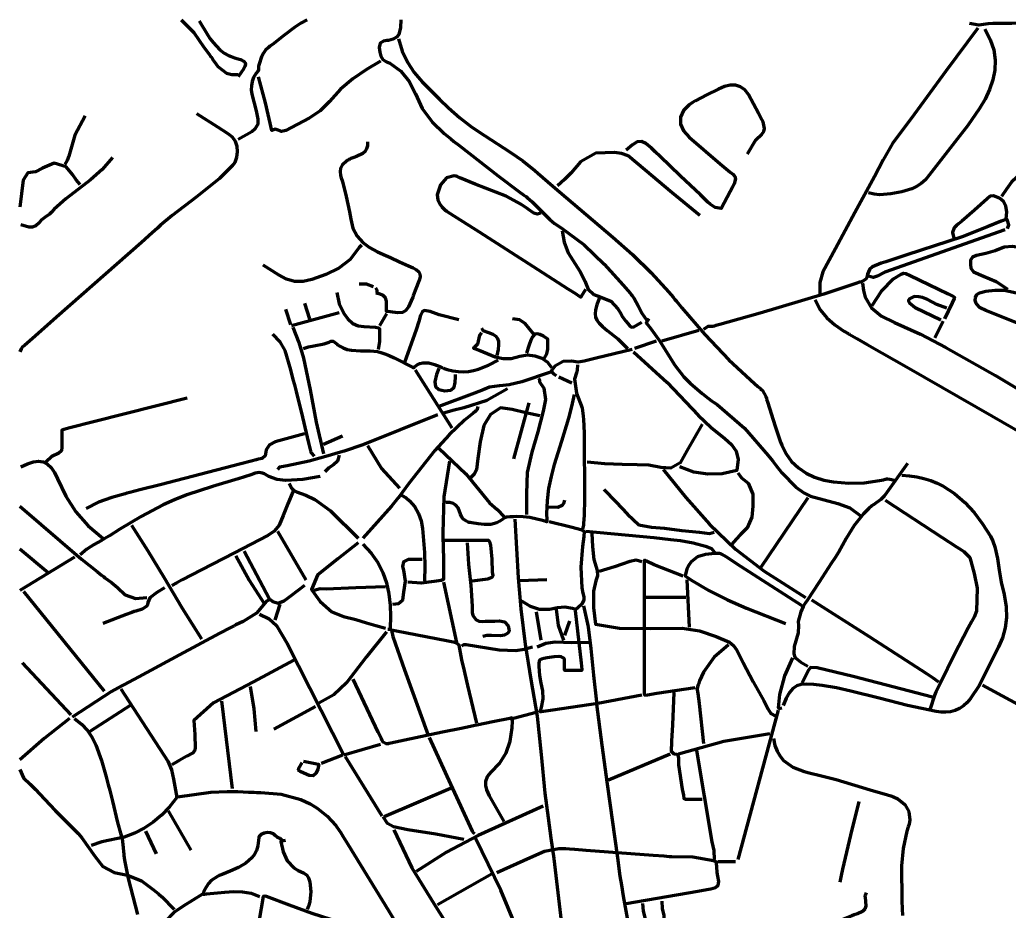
# Model space of a CAD drawing. Header units: inches. Extents: x 15 to 169, y 16 to 153.
# Drawn here: x 14.5 to 85.7, y 89 to 153.1 of the extents above; entities that cross this region are included whole.
import ezdxf

# ---------------------------------------------------------------- set-up
doc = ezdxf.new("R2010")
doc.units = ezdxf.units.IN
doc.header["$MEASUREMENT"] = 0
doc.layers.add('Calque 1', color=7, linetype='Continuous')

msp = doc.modelspace()

# ---------------------------------------------------------------- linework, layer by layer
at = {"layer": 'Calque 1', "color": 7, "lineweight": 70, "true_color": 0xffffff}
for points in [[(26.124, 153.143), (27.025, 152.232), (27.747, 151.177), (28.122, 150.66), (28.263, 150.488), (28.281, 150.466), (28.347, 150.372), (28.408, 150.273), (28.423, 150.248), (28.506, 150.116), (28.759, 149.778), (29.383, 149.309), (29.771, 149.207), (30.221, 149.216)], [(27.404, 153.058), (28.034, 152.026), (28.206, 151.778), (28.417, 151.504), (28.912, 150.973), (29.202, 150.751), (29.535, 150.567), (29.721, 150.492), (29.961, 150.415), (30.391, 150.282), (30.659, 150.143), (30.725, 150.051), (30.739, 149.934), (30.699, 149.783), (30.602, 149.59), (30.444, 149.347), (30.221, 149.045)], [(35.173, 153.143), (34.725, 152.898), (34.301, 152.619), (33.496, 152.001), (32.697, 151.375), (32.508, 151.24), (32.395, 151.151), (32.197, 150.952), (32.034, 150.73), (31.902, 150.487), (31.721, 149.954), (31.691, 149.813), (31.677, 149.742), (31.674, 149.72), (31.672, 149.678), (31.682, 149.589), (31.683, 149.51), (31.671, 149.482), (31.669, 149.479), (31.668, 149.477), (31.64, 149.447), (31.517, 149.296), (31.332, 148.995), (31.219, 148.694), (31.167, 148.393), (31.165, 148.092), (31.202, 147.792), (31.518, 146.591), (31.623, 145.99), (31.624, 145.69), (31.603, 145.585), (31.574, 145.513), (31.417, 145.273), (31.211, 145.089), (30.221, 144.52)], [(41.918, 153.143), (41.902, 152.579), (41.764, 152.092), (41.606, 151.9), (41.366, 151.755), (41.027, 151.663), (40.906, 151.649), (40.667, 151.602), (40.442, 151.456), (40.362, 151.141), (40.404, 150.812), (40.47, 150.517), (40.626, 150.276), (40.757, 150.186), (40.892, 150.127), (41.128, 150.015), (41.923, 149.448), (42.518, 148.708), (42.965, 147.818), (43.462, 146.754), (44.18, 145.799), (45.042, 144.959), (45.505, 144.569), (45.74, 144.379), (46.082, 144.107), (48.948, 141.878), (50.403, 140.793), (50.77, 140.525), (50.923, 140.414), (51.014, 140.345), (51.357, 140.05), (52.626, 138.769), (52.974, 138.481), (53.16, 138.35), (53.258, 138.289), (53.463, 138.161), (55.095, 136.949), (56.556, 135.553), (57.913, 134.044), (58.244, 133.656), (58.409, 133.462), (58.492, 133.365), (58.523, 133.328), (58.7, 133.079), (58.979, 132.551), (59.242, 132.022), (59.59, 131.544)], [(96.983, 152.887), (96.127, 153.103), (95.255, 153.082), (94.822, 153.048), (94.715, 153.041), (94.364, 153.023), (93.42, 152.983), (89.642, 152.9), (85.864, 152.887), (84.919, 152.885), (84.683, 152.884), (84.576, 152.884), (84.492, 152.881), (84.156, 152.845), (83.484, 152.764), (82.811, 152.887)], [(98.861, 153.143), (97.894, 152.719), (97.068, 152.066), (95.607, 150.386), (93.217, 148.1), (90.745, 145.892), (88.878, 144.208), (86.996, 142.538), (85.85, 141.466), (85.476, 140.952), (85.116, 140.422)], [(83.409, 152.545), (81.128, 149.433), (78.836, 146.328), (77.286, 144.228), (76.62, 143.057), (75.991, 141.869), (74.579, 139.28), (73.181, 136.683), (72.283, 135.011), (72.064, 134.236), (72.054, 133.422)], [(83.921, 152.46), (84.319, 151.716), (84.562, 150.978), (84.664, 150.248), (84.64, 149.526), (84.502, 148.815), (84.265, 148.116), (83.943, 147.43), (83.549, 146.76), (82.691, 145.526), (81.771, 144.333), (79.922, 141.95), (79.645, 141.621), (79.343, 141.354), (79.019, 141.141), (78.675, 140.975), (77.943, 140.75), (77.174, 140.614), (76.368, 140.551), (75.959, 140.582), (75.555, 140.679)], [(41.747, 151.777), (42.009, 150.884), (42.396, 150.081), (42.884, 149.351), (43.447, 148.677), (44.704, 147.425), (45.349, 146.811), (46.153, 146.089), (47.028, 145.425), (47.94, 144.81), (49.794, 143.62), (50.698, 142.99), (51.56, 142.303), (51.783, 142.104), (52.134, 141.789), (52.844, 141.167), (54.284, 139.944), (57.174, 137.507), (58.579, 136.248), (59.929, 134.933), (61.202, 133.539), (61.505, 133.176), (61.638, 133.012), (61.738, 132.889), (62.14, 132.4), (63.788, 130.492), (65.521, 128.674), (67.358, 126.956), (67.597, 126.749), (67.716, 126.646), (67.777, 126.595), (67.789, 126.585), (67.835, 126.542), (67.921, 126.453), (68.061, 126.256), (68.167, 126.028), (68.21, 125.903), (68.23, 125.837), (68.287, 125.635), (68.846, 123.901), (69.14, 123.038), (69.213, 122.822), (69.256, 122.693), (69.319, 122.525), (69.629, 121.901), (70.03, 121.357), (70.512, 120.895), (71.066, 120.514), (71.682, 120.218), (72.352, 120.007), (73.03, 119.886), (74.151, 119.793), (75.255, 119.817), (76.351, 119.975), (76.625, 120.038), (76.762, 120.073), (76.83, 120.091), (76.846, 120.095), (76.924, 120.106), (77.09, 120.092), (77.433, 120.018)], [(40.466, 150.155), (39.439, 149.569), (38.477, 148.903), (37.589, 148.138), (36.787, 147.259), (36.109, 146.59), (35.331, 146.063), (33.654, 145.171), (33.336, 145.101), (33.088, 145.187), (32.869, 145.266), (32.638, 145.173), (32.187, 147.163), (31.673, 149.045)], [(66.847, 143.496), (67.46, 144.514), (67.895, 144.909), (68.019, 145.102), (68.069, 145.322), (67.969, 145.809), (67.815, 146.086), (67.633, 146.418), (66.924, 147.76), (66.658, 148.099), (66.347, 148.326), (65.997, 148.442), (65.612, 148.444), (65.199, 148.335), (64.774, 148.141), (63.932, 147.743), (63.108, 147.312), (62.907, 147.196), (62.656, 147.032), (62.243, 146.612), (62.039, 146.139), (62.042, 145.642), (62.25, 145.149), (62.662, 144.689), (64.899, 142.764), (65.471, 142.298), (65.615, 142.184), (65.702, 142.115), (65.802, 142.026), (65.935, 141.856), (65.99, 141.688), (65.903, 141.326), (65.771, 141.088), (65.604, 140.788), (64.968, 139.569), (64.524, 139.64), (64.163, 139.877), (63.997, 140.027), (63.956, 140.067), (63.913, 140.108), (63.823, 140.195), (63.463, 140.539), (62.022, 141.916), (60.582, 143.293), (60.223, 143.638), (59.946, 143.902), (59.549, 144.23), (59.224, 144.38), (58.916, 144.35), (58.572, 144.141), (58.138, 143.752)], [(27.233, 146.399), (28.729, 145.441), (29.474, 144.957), (29.79, 144.719), (30, 144.411), (30.122, 144.041), (30.158, 143.64), (30.107, 143.242), (29.972, 142.879), (29.872, 142.721), (29.814, 142.649), (29.654, 142.476), (28.876, 141.722), (27.195, 140.368), (25.474, 139.061), (24.645, 138.367), (24.409, 138.153), (24.032, 137.809), (23.275, 137.124), (17.145, 131.728), (15.608, 130.384), (14.841, 129.711), (14.686, 129.575), (14.681, 129.57), (14.672, 129.56), (14.608, 129.465), (14.513, 129.239)], [(19.208, 146.228), (18.474, 144.832), (18.029, 143.322), (17.91, 143.008), (17.757, 142.728)], [(39.527, 144.35), (39.521, 144.079), (39.46, 143.851), (39.345, 143.663), (39.18, 143.511), (38.741, 143.315), (38.53, 143.242), (38.325, 143.151), (38.225, 143.1), (38.176, 143.073), (38.071, 143.012), (37.693, 142.673), (37.592, 142.464), (37.555, 142.219), (37.588, 141.93), (37.634, 141.758), (37.713, 141.492), (37.992, 140.419), (38.223, 139.331), (38.323, 138.783), (38.478, 138.144), (38.772, 137.579), (39.178, 137.121), (39.673, 136.747), (40.234, 136.438), (40.835, 136.172), (41.188, 136.023), (41.832, 135.726), (42.477, 135.431), (42.799, 135.298), (43.031, 135.177), (43.189, 135.033), (43.277, 134.865), (43.3, 134.672), (43.262, 134.452), (42.956, 133.652), (42.811, 133.27), (42.774, 133.175), (42.668, 132.905), (42.477, 132.473), (42.285, 132.209), (42.037, 132.083), (41.676, 132.063), (41.143, 132.119), (40.976, 132.142), (40.895, 132.155), (40.892, 132.187), (40.888, 132.32), (40.895, 132.603), (40.886, 132.885), (40.814, 133.137), (40.632, 133.329), (40.293, 133.433), (40.21, 133.44), (40.206, 133.443), (40.203, 133.457), (40.207, 133.512), (40.21, 133.686), (40.125, 133.849)], [(21.172, 143.24), (20.444, 142.372), (19.606, 141.626), (17.823, 140.252), (16.984, 139.505), (16.79, 139.302), (16.721, 139.227), (16.706, 139.211), (16.641, 139.148), (16.341, 138.932), (16.053, 138.709), (15.994, 138.644), (15.9, 138.526), (15.663, 138.321), (15.414, 138.222), (15.153, 138.21), (14.598, 138.374)], [(63.432, 139.057), (61.444, 140.688), (59.47, 142.334), (58.262, 143.351), (57.788, 143.522), (57.286, 143.59), (55.949, 143.533), (54.841, 142.925), (54.16, 142.135), (53.681, 141.657), (53.187, 141.191)], [(18.867, 141.276), (18.561, 141.628), (18.304, 142.015), (17.84, 142.564), (16.995, 142.83), (16.148, 142.458), (15.646, 142.188), (15.103, 142.136), (14.758, 141.611), (14.633, 140.618), (14.513, 139.654)], [(51.992, 139.227), (51.716, 139.164), (51.478, 139.224), (51.081, 139.509), (50.994, 139.579), (50.55, 139.88), (49.491, 140.444), (47.265, 141.323), (46.159, 141.779), (45.975, 141.863), (45.906, 141.888), (45.765, 141.916), (45.207, 141.76), (44.764, 141.26), (44.529, 140.552), (44.569, 140.196), (44.744, 139.842), (44.836, 139.724), (44.871, 139.683), (44.941, 139.602), (45.092, 139.454), (45.134, 139.422), (45.155, 139.408), (45.201, 139.378), (45.462, 139.211), (47.549, 137.872), (51.773, 135.167), (53.93, 133.787), (54.476, 133.438), (54.75, 133.262), (54.868, 133.188), (54.873, 133.196), (54.914, 133.26), (55.236, 133.763)], [(85.458, 138.8), (85.499, 139.314), (85.437, 139.729), (85.263, 140.054), (84.972, 140.3), (84.556, 140.474), (84.314, 140.452), (84.09, 140.253), (83.188, 139.444), (82.263, 138.645), (82.027, 138.45), (81.882, 138.331), (81.73, 138.166), (81.61, 137.825), (81.701, 137.434)], [(85.543, 138.117), (85.641, 138.386), (85.555, 138.698), (85.503, 138.788), (85.098, 138.64), (84.169, 138.258), (82.291, 137.527), (78.306, 136.223), (77.299, 135.884), (76.793, 135.72), (76.564, 135.647), (76.478, 135.62), (75.85, 135.374), (75.619, 135.159), (75.478, 134.826), (75.432, 134.602), (75.358, 134.485), (75.103, 134.317), (75.022, 134.284), (74.98, 134.269), (74.921, 134.249), (74.637, 134.152), (72.356, 133.407), (67.761, 132.027), (65.452, 131.373), (64.874, 131.212), (64.586, 131.131), (64.46, 131.096), (64.45, 131.094), (64.363, 131.08), (63.992, 131.075), (63.688, 130.861)], [(53.528, 137.947), (53.679, 137.14), (53.966, 136.381), (54.793, 135.039), (55.147, 134.351), (55.402, 133.746), (55.804, 133.376), (56.267, 133.205), (57.033, 132.901), (57.539, 132.351), (57.742, 132.011), (57.873, 131.773), (58.11, 131.444), (58.363, 131.135), (58.508, 131.032), (58.684, 131.056), (59.248, 131.373)], [(85.373, 138.032), (76.74, 134.987), (76.192, 134.681), (75.893, 134.598), (75.555, 134.702)], [(39.1, 136.922), (38.932, 136.75), (38.27, 135.889), (37.45, 135.263), (36.517, 134.804), (35.516, 134.443), (34.883, 134.301), (34.274, 134.307), (33.688, 134.465), (33.121, 134.784), (32.014, 135.471)], [(89.812, 135.385), (88.629, 135.871), (87.445, 136.352), (86.465, 136.719), (85.903, 136.835), (85.312, 136.766), (84.679, 136.512), (84.006, 136.316), (83.321, 136.168), (83.028, 136.055), (82.903, 135.847), (82.9, 135.539), (82.928, 135.255), (83.107, 135.01), (83.825, 134.68), (84.73, 134.311), (85.543, 133.763)], [(75.811, 132.568), (76.489, 133.612), (77.351, 134.506), (77.916, 134.845), (78.076, 134.914), (78.238, 134.885), (78.561, 134.729), (79.897, 134.088), (81.283, 133.422), (81.634, 133.253), (81.741, 133.171), (81.707, 133.092), (81.582, 132.782), (81.018, 131.629)], [(39.954, 133.934), (39.459, 134.122), (38.93, 134.105)], [(75.128, 134.19), (75.192, 133.659), (75.324, 133.188), (75.783, 132.407), (76.488, 131.806), (77.421, 131.344), (79.298, 130.513), (81.115, 129.561), (84.695, 127.54), (87.443, 125.889), (90.05, 124.051), (92.54, 122.056), (94.938, 119.937), (97.41, 117.799)], [(37.307, 133.507), (37.481, 132.703), (37.834, 131.971), (38.102, 131.622), (38.46, 131.294), (38.853, 131.119), (39.261, 131.059), (40.107, 131.014), (40.323, 130.97), (40.392, 130.924), (40.385, 130.852), (40.378, 130.563), (40.388, 129.986), (40.295, 129.409)], [(56.175, 133.08), (56.026, 132.635), (55.929, 132.279), (55.89, 131.991), (55.916, 131.748), (56.011, 131.527), (56.181, 131.306), (56.433, 131.063), (56.772, 130.774), (57.532, 130.173), (58.224, 129.495)], [(81.189, 132.397), (80.476, 132.658), (79.798, 133.011), (79.44, 133.15), (79.186, 133.211), (78.835, 133.226), (78.513, 133.05), (78.433, 132.962), (78.432, 132.889), (78.515, 132.779), (78.903, 132.431), (80.762, 131.544)], [(87.592, 130.775), (84, 132.208), (83.591, 132.413), (83.294, 132.729), (83.226, 132.933), (83.245, 133.164), (83.36, 133.381), (83.536, 133.501), (84.003, 133.609), (84.666, 133.686), (85.305, 133.673), (86.532, 133.43), (87.711, 132.994), (88.871, 132.479), (89.455, 132.287), (90.068, 132.215), (90.62, 132.165), (91.145, 132.036), (91.648, 131.812), (92.133, 131.478), (95.016, 129.095), (96.487, 127.94), (98.008, 126.848)], [(35.002, 132.739), (35.344, 131.629)], [(71.713, 132.995), (72.077, 132.278), (72.561, 131.683), (73.14, 131.181), (73.79, 130.743), (74.134, 130.539), (74.178, 130.514), (74.344, 130.42), (74.719, 130.206), (75.467, 129.78), (78.46, 128.069), (84.435, 124.632), (87.419, 122.906)], [(33.636, 132.312), (33.978, 131.202)], [(37.478, 132.056), (34.063, 131.117)], [(40.893, 131.971), (40.381, 131.117)], [(46.101, 131.544), (44.684, 131.909), (44.035, 132.154), (43.599, 132.22), (43.447, 132.11), (43.325, 131.875), (43.204, 131.434), (43.028, 130.834), (42.174, 128.47)], [(34.149, 131.031), (34.575, 129.926), (34.91, 128.798), (35.405, 126.5), (35.826, 124.183), (36.368, 121.897)], [(47.723, 130.946), (47.81, 130.781), (48.219, 130.635), (48.526, 130.505), (48.742, 130.372), (48.878, 130.215), (48.944, 130.017), (48.951, 129.759), (48.911, 129.42), (48.833, 128.982)], [(51.479, 130.519), (50.854, 131.273), (50.466, 131.544), (49.943, 131.629)], [(59.761, 131.629), (59.572, 131.337), (59.593, 131.3), (59.888, 130.945), (60.49, 130.077), (61.618, 128.285), (62.281, 127.453), (62.738, 126.992), (63.589, 126.235), (64.039, 125.89), (64.272, 125.726), (64.413, 125.631), (64.684, 125.444), (66.643, 123.745), (68.344, 121.78), (68.546, 121.523), (68.668, 121.366), (68.884, 121.086), (69.326, 120.531), (70.324, 119.504), (70.903, 119.085), (71.386, 118.85), (73.344, 118.338), (74.211, 118.011), (74.957, 117.457)], [(80.933, 131.458), (80.335, 130.263)], [(32.697, 130.519), (33.215, 129.963), (33.571, 129.335), (33.995, 127.955), (34.161, 127.248), (34.264, 126.862), (34.386, 126.401), (34.843, 124.546), (35.285, 122.688), (35.398, 122.224), (35.427, 122.108), (35.438, 122.063), (35.443, 122.045), (35.477, 121.978), (35.685, 121.726)], [(47.723, 130.605), (47.589, 130.435), (47.541, 130.231), (47.428, 129.787), (47.226, 129.583), (47.148, 129.536), (47.147, 129.512), (47.229, 129.485), (47.547, 129.368), (48.71, 128.893), (49.275, 128.755), (49.867, 128.764), (50.47, 128.941), (51.021, 129.019), (51.562, 128.959), (52.056, 128.778), (52.468, 128.495), (52.76, 128.129)], [(52.248, 128.812), (52.41, 129.112), (52.489, 129.438), (52.491, 130.159), (52.171, 130.369), (51.919, 130.503), (51.719, 130.552), (51.556, 130.505), (51.415, 130.352), (51.28, 130.083), (51.136, 129.687), (50.967, 129.153)], [(63.346, 130.775), (60.7, 130.007)], [(34.917, 129.495), (35.279, 129.615), (35.652, 129.688), (36.404, 129.82), (36.768, 129.94), (36.857, 129.981), (36.904, 130.005), (36.957, 130.019), (37.058, 130.004), (37.153, 129.949), (37.332, 129.791), (37.375, 129.756), (37.412, 129.729), (37.482, 129.683), (37.767, 129.528), (38.062, 129.42), (38.368, 129.353), (39.015, 129.314), (39.387, 129.32), (39.702, 129.318), (40.234, 129.266), (40.49, 129.204), (40.763, 129.111), (41.073, 128.982), (41.439, 128.809), (41.88, 128.589), (42.413, 128.314), (42.721, 128.155), (42.803, 128.112), (42.834, 128.102), (42.846, 128.114), (42.895, 128.161), (43.092, 128.31), (43.296, 128.407), (43.503, 128.458), (43.922, 128.449), (44.336, 128.339), (44.729, 128.183), (44.913, 128.105), (44.957, 128.087), (45.041, 128.054), (45.248, 127.98), (45.651, 127.874), (46.042, 127.818), (46.422, 127.807), (46.794, 127.838), (47.158, 127.905), (47.516, 128.005), (48.22, 128.284), (48.918, 128.641)], [(60.273, 130.007), (58.736, 129.495)], [(58.565, 129.409), (57.267, 129.103), (55.97, 128.795), (55.105, 128.583), (54.682, 128.505), (54.191, 128.584), (53.592, 128.551), (52.985, 128.211), (52.735, 127.847), (52.906, 127.668), (53.101, 127.531)], [(58.651, 129.239), (61.065, 127.043), (63.316, 124.686), (64.238, 123.798), (65.225, 123.007), (65.712, 122.58), (66.042, 122.091), (66.177, 121.484), (66.078, 120.701), (65.035, 120.471), (64.004, 120.434), (62.986, 120.594), (61.98, 120.957)], [(54.638, 128.3), (54.602, 127.918), (54.559, 127.739), (54.4, 127.284), (54.558, 126.272), (54.972, 125.219), (55.034, 124.632), (55.05, 124.343), (55.07, 123.934), (55.095, 123.348), (55.135, 118.653), (55.096, 117.479), (55.068, 116.892), (55.061, 116.758), (55.041, 116.678), (54.98, 116.518)], [(42.942, 127.958), (45.589, 123.775)], [(44.65, 128.043), (44.481, 127.616), (44.372, 127.084), (44.416, 126.738), (44.642, 126.536), (45.078, 126.432), (45.521, 126.475), (45.75, 126.702), (45.835, 127.047), (45.845, 127.446), (45.845, 127.617)], [(52.675, 127.787), (50.617, 127.096), (49.706, 126.864), (49.008, 126.807), (48.294, 126.692), (47.85, 126.513), (47.212, 126.27), (44.65, 125.311)], [(53.272, 127.446), (54.211, 127.019)], [(51.821, 127.36), (51.895, 127.224), (51.891, 127.077), (52.202, 126.639), (52.323, 125.813), (52.149, 124.973), (51.763, 123.499), (51.345, 122.033), (50.998, 120.553), (50.96, 119.049), (50.967, 117.542)], [(49.601, 126.592), (48.097, 125.74), (46.444, 125.217), (45.671, 125.028), (44.906, 124.799)], [(54.382, 126.165), (54.206, 125.315), (53.984, 124.474), (53.465, 122.805), (52.947, 121.126), (52.727, 120.274), (52.552, 119.407), (52.439, 118.523), (52.403, 117.617), (52.419, 117.155), (52.426, 117.038), (52.424, 117.001), (52.41, 117.005), (52.352, 117.024), (52.119, 117.096), (51.191, 117.315), (50.725, 117.372), (50.257, 117.387), (50.022, 117.376), (49.932, 117.369), (49.899, 117.367), (49.768, 117.366), (49.509, 117.351), (49.38, 117.304), (49.25, 117.211), (49.046, 117.049), (48.835, 116.933), (48.396, 116.814), (47.942, 116.808), (47.481, 116.867), (47.023, 116.946), (46.91, 116.963), (46.842, 116.973), (46.752, 116.995), (46.583, 117.073), (46.433, 117.194), (46.308, 117.355), (46.212, 117.556), (46.041, 118.028), (45.887, 118.207), (45.685, 118.331), (45.442, 118.395), (45.162, 118.396)], [(26.55, 125.909), (19.807, 124.198), (18.11, 123.768), (17.685, 123.66), (17.544, 123.613), (17.544, 123.582), (17.544, 123.457), (17.544, 122.95), (17.544, 122.395), (17.504, 122.118), (17.322, 121.951), (16.813, 121.704), (16.391, 121.299)], [(47.467, 125.311), (47.374, 125.036), (47.316, 124.987), (47.3, 124.975), (47.244, 124.932), (47.091, 124.814), (46.499, 124.324), (45.392, 123.276), (44.371, 122.153), (42.485, 119.759), (42.028, 119.145), (41.838, 118.888), (41.724, 118.736), (41.254, 118.133), (39.186, 115.835)], [(51.138, 125.568), (50.028, 121.555)], [(44.564, 124.714), (39.198, 122.557), (37.833, 122.1), (37.246, 121.928), (36.864, 121.818), (35.317, 121.385), (33.742, 121.034), (33.344, 120.97), (33.199, 120.949), (33.165, 120.93), (33.039, 120.787)], [(51.906, 124.628), (50.915, 124.863), (49.925, 125.103), (49.094, 125.217), (48.359, 124.734), (47.886, 123.947), (47.622, 122.76), (47.447, 121.561), (47.366, 120.751), (47.194, 120.445), (46.955, 120.189)], [(63.602, 124.031), (63.042, 123.081), (62.498, 122.124), (62, 121.252), (61.343, 120.879), (60.627, 120.916), (59.764, 121.079), (58.909, 121.12), (57.846, 121.126), (56.582, 121.178), (55.321, 121.299)], [(35.002, 123.348), (32.88, 122.769), (32.476, 122.556), (32.243, 122.184), (32.152, 121.757), (31.94, 121.573), (31.692, 121.521), (31.594, 121.507), (31.506, 121.483), (31.144, 121.385), (30.419, 121.19), (24.609, 119.675), (23.154, 119.304), (22.427, 119.118), (22.208, 119.063), (22.087, 119.032), (21.123, 118.766), (20.185, 118.43), (19.294, 117.969)], [(37.734, 123.177), (36.368, 122.58)], [(39.527, 122.494), (40.534, 120.848), (41.832, 119.421)], [(37.478, 121.811), (37.368, 121.387), (37.081, 121.115), (36.737, 120.891), (36.454, 120.616)], [(44.65, 122.323), (46.603, 120.468), (48.303, 118.385), (48.859, 117.898), (49.345, 117.372)], [(14.598, 120.957), (15.072, 121.184), (15.494, 121.322), (15.87, 121.368), (16.205, 121.318), (16.504, 121.17), (16.771, 120.919), (17.01, 120.563), (17.228, 120.097), (17.818, 118.85), (18.551, 117.723), (19.438, 116.717), (20.489, 115.835)], [(45.418, 121.384), (45.016, 118.806), (44.938, 116.208), (44.971, 114.904), (44.983, 114.578), (44.99, 114.418), (44.994, 114.266), (44.998, 113.653), (44.992, 113.027), (44.991, 112.868), (44.823, 112.789), (44.328, 112.708), (43.373, 112.594), (42.43, 112.676)], [(78.372, 121.214), (76.876, 119.123), (76.682, 118.867), (76.598, 118.763), (76.446, 118.619), (76.097, 118.367), (75.92, 118.244), (75.898, 118.229), (75.798, 118.153), (75.582, 117.975), (75.189, 117.591), (74.524, 116.735), (73.958, 115.807), (73.416, 114.862), (73.129, 114.401), (72.872, 114.02), (72.017, 112.671), (71.144, 111.338), (71.027, 111.177), (70.96, 111.084), (70.853, 110.911), (70.678, 110.541), (70.505, 109.841), (70.524, 109.537), (70.493, 109.013), (70.2, 108.038), (70.185, 107.515), (70.259, 107.264), (70.332, 107.207), (70.698, 106.898), (71.201, 106.615)], [(36.112, 120.274), (34.875, 120.06), (33.644, 119.98), (33.034, 120.068), (32.43, 120.283), (32.176, 120.42), (32.106, 120.459), (31.973, 120.515), (31.721, 120.553), (31.449, 120.505), (31.372, 120.482), (31.332, 120.469), (31.141, 120.404), (30.221, 120.108), (28.367, 119.548), (26.533, 118.948), (25.636, 118.6), (24.814, 118.232), (23.247, 117.396), (21.716, 116.479), (20.954, 116.014), (20.572, 115.784), (20.456, 115.715), (20.39, 115.677), (19.852, 115.379), (19.329, 115.053), (18.867, 114.64)], [(60.785, 120.787), (62.411, 118.764), (64.127, 116.832), (65.988, 115.043), (68.045, 113.45), (71.03, 111.566)], [(66.164, 120.531), (66.292, 120.345), (66.428, 120.173), (66.906, 119.803), (67.228, 119.004), (67.233, 118.142), (67.156, 117.335), (66.835, 116.573), (66.341, 116.105), (66.034, 115.763), (65.737, 115.408)], [(77.945, 120.36), (78.505, 120.321), (79.038, 120.243), (79.545, 120.127), (80.029, 119.975), (80.489, 119.788), (80.927, 119.569), (81.74, 119.041), (82.478, 118.404), (83.148, 117.673), (83.76, 116.864), (84.32, 115.989), (84.51, 115.613), (84.65, 115.216), (84.828, 114.381), (84.95, 113.522), (85.11, 112.675), (85.307, 111.784), (85.451, 110.883), (85.482, 110.123), (85.387, 109.379), (85.186, 108.666), (84.9, 108.004), (83.981, 106.115), (83.484, 105.188), (82.904, 104.304), (82.652, 104.006), (82.381, 103.764), (82.092, 103.575), (81.787, 103.437), (81.466, 103.347), (81.13, 103.304), (80.78, 103.306), (80.417, 103.35), (78.359, 103.79), (76.323, 104.32), (74.285, 104.834), (73.258, 105.051), (72.222, 105.225), (71.622, 105.3), (71.128, 105.329), (70.724, 105.299), (70.391, 105.196), (70.111, 105.008), (69.866, 104.721), (69.637, 104.322), (69.408, 103.797)], [(33.892, 119.762), (34.091, 119.413), (34.217, 119.262), (34.405, 119.165), (35.096, 118.931), (35.728, 118.616), (36.852, 117.803), (38.844, 115.835)], [(34.149, 119.165), (33.804, 118.312), (33.463, 117.458), (33.172, 116.761), (32.811, 116.328), (32.351, 116.015), (29.967, 114.774), (27.576, 113.546), (26.191, 112.832), (25.815, 112.627), (25.441, 112.42)], [(42.003, 118.908), (42.292, 118.727), (42.541, 118.529), (42.931, 118.09), (43.2, 117.603), (43.372, 117.078), (43.474, 116.526), (43.531, 115.956), (43.614, 114.809), (43.645, 113.788), (43.625, 112.762)], [(56.516, 119.335), (57.375, 118.452), (58.228, 117.564), (59.047, 116.8), (59.954, 116.615), (60.878, 116.56), (62.131, 116.391), (63.399, 116.268), (64.113, 116.181), (64.283, 116.216), (64.456, 116.262)], [(14.513, 118.14), (18.953, 114.312), (20.104, 113.405), (20.393, 113.178), (20.526, 113.074), (20.641, 112.988), (21.109, 112.652), (21.544, 112.289), (22.104, 111.757), (22.828, 111.495), (23.648, 111.566)], [(53.699, 118.567), (53.624, 118.331), (53.512, 118.177), (53.213, 118.052), (52.504, 118.055)], [(71.201, 118.738), (67.786, 113.701)], [(76.75, 118.567), (80.846, 115.875), (81.876, 115.211), (82.27, 114.96), (82.409, 114.863), (82.841, 114.432), (83.16, 113.282), (83.366, 112.242), (83.316, 110.576), (83.155, 110.159), (82.997, 109.86), (82.737, 109.378), (81.73, 107.434), (80.753, 105.472), (80.51, 104.981), (80.393, 104.742), (80.298, 104.51), (79.994, 103.541)], [(22.538, 116.774), (23.725, 114.915), (24.867, 113.034), (26.202, 110.792), (27.575, 108.578)], [(50.113, 117.201), (50.229, 115.088), (50.365, 112.976), (50.556, 110.75), (50.874, 108.198), (51.277, 105.662), (51.716, 103.022), (52.02, 100.257), (52.283, 97.491), (52.506, 95.705), (52.72, 94.245), (52.923, 92.783), (53.216, 90.333), (53.492, 87.88), (53.724, 85.87), (53.834, 85.181), (53.865, 84.455), (53.483, 84.077), (52.833, 84.036), (52.146, 83.913), (50.688, 86.689), (49.104, 90.512), (47.296, 94.236)], [(52.589, 117.03), (54.148, 116.641), (54.955, 116.439), (55.112, 116.325), (55.073, 115.958), (54.988, 115.223), (54.864, 113.741), (54.939, 112.249), (55.008, 111.875), (55.072, 111.605), (55.083, 111.398), (54.937, 111.077), (54.658, 110.827), (54.503, 110.708), (54.258, 110.783), (53.724, 110.874), (53.189, 110.815), (52.609, 110.693), (51.896, 110.695), (51.236, 110.913), (50.626, 111.31)], [(33.039, 116.347), (35.088, 112.847)], [(55.236, 116.347), (60.107, 115.881), (61.322, 115.742), (61.806, 115.693), (62.04, 115.665), (62.947, 115.5), (63.823, 115.248), (64.147, 115.132), (64.261, 115.094), (64.541, 114.725)], [(55.663, 116.177), (55.706, 115.233), (55.793, 114.297), (56.052, 113.515), (56.059, 113.121), (55.94, 112.764), (55.766, 112.012), (55.782, 110.845), (55.913, 109.654), (57.653, 109.345), (59.912, 109.343), (62.151, 109.35), (63.413, 109.176), (64.6, 108.755), (65.552, 108.346), (65.844, 108.11), (66.088, 107.769), (66.536, 106.871), (67.272, 105.501), (68.021, 104.136), (68.332, 103.521), (68.538, 103.206), (68.895, 103.029)], [(38.844, 115.494), (37.396, 114.335), (35.932, 113.164), (35.488, 112.151), (36.125, 111.284), (36.966, 110.542), (37.798, 110.2), (38.671, 109.989), (39.44, 109.752), (40.123, 109.547), (40.808, 109.347)], [(39.186, 115.408), (39.785, 114.765), (40.261, 114.082), (40.624, 113.363), (40.887, 112.61), (41.059, 111.829), (41.153, 111.022), (41.18, 110.193), (41.152, 109.346), (41.128, 109.267), (41.081, 109.254), (40.978, 109.261)], [(47.04, 112.762), (48.182, 112.907), (48.486, 113.023), (48.567, 113.157), (48.522, 113.381), (48.485, 114.322), (48.398, 115.321), (48.324, 115.578), (48.244, 115.664), (48.095, 115.664), (47.499, 115.664), (45.076, 115.664)], [(46.698, 115.494), (46.777, 113.971), (46.95, 112.455), (47.056, 110.933), (47.055, 110.602), (47.06, 110.482), (47.106, 110.266), (47.337, 109.95), (47.523, 109.863), (47.758, 109.832), (48.006, 109.855), (48.138, 109.867), (48.405, 109.863), (48.673, 109.855), (49.01, 109.878), (49.383, 109.806), (49.628, 109.526), (49.691, 109.284), (49.707, 109.135), (49.622, 109.003), (49.37, 108.85), (49.08, 108.799), (48.439, 108.83), (48.116, 108.825), (47.808, 108.749)], [(14.513, 115.067), (16.562, 113.359)], [(30.648, 114.896), (32.441, 111.481)], [(70.774, 110.969), (66.378, 113.796), (65.308, 114.484), (65.043, 114.655), (64.924, 114.713), (64.834, 114.719), (64.48, 114.728), (63.824, 114.67), (63.259, 114.486), (62.808, 114.142), (62.633, 113.9), (62.495, 113.606), (62.398, 113.255), (62.381, 113.158), (62.401, 113.107), (62.478, 113.052), (62.788, 112.84), (64.069, 112.069), (65.405, 111.398), (66.779, 110.798), (69.578, 109.688)], [(18.44, 114.469), (14.513, 112.079)], [(30.051, 114.554), (31.014, 112.81), (32.1, 111.14)], [(43.454, 114.298), (42.944, 114.298), (42.459, 114.298), (42.123, 114.122), (42.05, 113.794), (42.107, 113.539), (42.23, 112.741), (42.101, 111.958), (42.032, 111.349), (41.749, 111.108), (41.32, 111.054)], [(59.248, 114.128), (58.844, 114.256), (58.381, 114.156), (57.295, 113.763), (56.175, 113.445)], [(62.236, 113.103), (60.142, 113.913), (59.599, 114.178), (59.464, 114.258), (59.419, 114.208), (59.419, 113.976), (59.419, 113.049), (59.419, 109.395), (59.419, 105.758), (59.419, 104.841), (59.419, 104.611), (59.477, 104.542), (59.65, 104.568), (60.341, 104.671), (63.09, 105.078)], [(44.991, 112.676), (45.93, 108.322)], [(52.418, 112.847), (50.455, 112.762)], [(62.493, 112.847), (62.663, 109.432)], [(14.769, 111.993), (20.574, 104.822)], [(35.002, 112.42), (33.977, 111.653), (33.497, 111.295), (33.089, 111.13), (32.711, 111.256), (32.557, 111.389), (32.461, 111.4), (32.269, 111.311), (31.527, 110.442), (30.573, 109.847), (30.061, 109.588), (29.932, 109.522), (29.644, 109.374), (28.911, 108.991), (25.995, 107.427), (23.082, 105.858), (22.35, 105.472), (22.043, 105.312), (21.854, 105.212), (21.111, 104.798), (18.269, 102.944)], [(24.928, 112.249), (24.376, 111.923), (23.864, 111.536), (23.717, 111.202), (23.689, 111.028), (23.656, 110.948), (23.323, 110.727), (22.853, 110.588), (22.744, 110.553), (22.57, 110.488), (22.153, 110.329), (20.489, 109.688)], [(40.808, 112.335), (38.673, 112.251), (36.539, 112.159), (36.107, 112.182), (35.685, 112.079)], [(33.21, 111.054), (32.868, 109.944)], [(62.407, 111.566), (59.504, 111.566)], [(71.457, 111.396), (75.597, 108.749), (79.737, 106.101), (80.167, 105.807), (80.592, 105.505)], [(31.758, 110.371), (32.449, 110.031), (32.977, 109.545), (33.75, 108.25), (37.82, 100.212)], [(51.65, 110.542), (51.992, 108.493)], [(54.467, 110.627), (54.884, 106.866), (54.937, 106.385), (54.944, 106.325), (54.928, 106.316), (54.889, 106.316), (54.814, 106.316), (54.53, 106.316), (54.007, 106.316), (53.739, 106.316), (53.699, 106.339), (53.699, 106.392), (53.699, 106.495), (53.699, 106.875), (53.699, 107.043), (53.699, 107.121), (53.644, 107.193), (53.459, 107.286), (53.285, 107.32), (52.973, 107.294), (52.938, 107.287), (52.771, 107.26), (52.454, 107.215), (52.213, 107.178), (52.04, 107.135), (51.925, 107.071), (51.86, 106.97), (51.834, 106.817), (51.838, 106.596), (51.899, 105.939), (51.998, 105.399), (52.109, 104.845), (52.145, 104.262), (52.023, 103.638), (51.958, 103.474), (51.919, 103.391), (51.916, 103.357), (52.02, 103.369), (52.848, 103.474), (56.085, 103.968), (59.248, 104.566)], [(53.101, 110.713), (53.229, 109.573), (53.614, 108.493)], [(55.065, 110.969), (55.39, 109.444), (55.581, 107.896), (55.787, 105.974), (56.004, 104.054)], [(54.041, 109.859), (53.699, 108.834)], [(40.893, 109.091), (39.433, 107.262), (38.001, 105.411), (37.096, 104.565), (36.027, 103.968)], [(47.381, 102.517), (46.741, 105.238), (46.422, 106.599), (46.339, 106.951), (46.306, 107.084), (46.112, 108.125), (45.932, 108.274), (45.793, 108.319), (45.195, 108.436), (42.34, 109.004), (41.61, 109.151), (41.241, 109.224), (41.34, 108.757), (42.195, 106.369), (43.881, 101.663)], [(55.407, 108.322), (54.21, 108.307), (53.017, 108.339), (52.342, 108.247), (51.735, 107.981)], [(51.394, 107.981), (50.79, 107.817), (50.189, 107.737), (48.993, 107.769), (46.612, 108.147), (46.432, 108.165), (46.272, 108.066)], [(65.481, 108.151), (64.459, 107.263), (63.691, 106.181), (63.412, 105.558), (63.331, 105.324), (63.316, 105.285), (63.256, 105.146), (63.229, 104.978), (63.234, 104.923), (63.272, 104.665), (63.368, 103.947), (63.688, 101.065)], [(14.684, 106.871), (18.184, 103.114)], [(34.234, 107.042), (31.333, 105.505), (28.439, 103.973), (27.029, 102.71), (27.091, 101.715), (27.137, 100.724), (27.088, 100.522), (26.93, 100.353), (26.532, 100.147), (25.984, 99.843), (25.441, 99.529)], [(70.091, 107.212), (69.511, 105.924), (69.156, 104.571), (69.079, 103.866), (69.07, 103.624), (69.072, 103.615), (69.102, 103.574), (69.322, 103.627)], [(80.165, 104.395), (76.195, 105.421), (74.445, 105.867), (73.162, 106.183), (71.876, 106.497), (71.395, 106.535), (71.242, 106.333), (70.774, 105.42)], [(49.345, 95.431), (48.296, 97.297), (48.117, 97.711), (48.037, 98.032), (48.042, 98.355), (48.161, 98.676), (48.422, 98.993), (49.027, 99.615), (49.496, 100.377), (49.79, 101.231), (49.926, 102.173), (49.94, 102.675), (49.913, 102.892), (49.755, 102.86), (48.537, 102.615), (47.375, 102.379), (47.231, 102.35), (46.923, 102.286), (46.25, 102.147), (44.905, 101.87), (42.217, 101.303), (41.546, 101.155), (41.211, 101.08), (41.064, 101.047), (41.036, 101.041), (40.857, 101.03), (40.647, 101.154), (40.581, 101.267), (40.522, 101.391), (40.297, 101.866), (38.503, 105.676)], [(21.77, 104.993), (25.172, 99.777), (25.436, 99.155), (25.561, 98.491), (25.801, 97.167), (25.278, 96.498), (24.712, 95.907), (24.104, 95.393), (23.452, 94.956), (22.756, 94.596), (22.017, 94.312), (20.404, 93.972), (19.635, 93.723)], [(31.075, 105.163), (31.354, 103.55), (31.502, 101.919)], [(61.553, 104.737), (61.449, 102.388), (61.386, 101.216), (61.391, 100.968), (61.388, 100.906), (61.371, 100.771), (61.367, 100.506), (61.554, 100.317), (61.738, 100.282), (61.802, 100.255), (61.876, 100.137), (61.899, 99.972), (61.898, 99.887), (61.898, 99.521), (62.165, 97.78), (62.246, 97.329), (62.281, 97.099), (62.372, 97.053), (62.791, 97.053), (63.602, 97.053)], [(83.75, 105.249), (89.727, 102.005)], [(29.026, 104.139), (29.795, 97.821)], [(22.452, 103.797), (19.55, 101.919)], [(35.771, 103.712), (32.783, 102.09)], [(51.65, 103.285), (50.028, 102.858)], [(56.004, 103.883), (56.375, 100.948), (56.749, 98.12), (57.492, 92.826), (57.681, 91.519), (57.781, 90.866), (57.905, 90.07), (58.503, 86.754), (58.71, 85.937), (58.827, 85.532), (58.859, 85.412), (58.816, 85.197), (58.792, 84.988), (58.992, 84.845)], [(69.066, 103.456), (66.164, 92.699)], [(18.098, 102.858), (16.265, 101.413), (14.513, 99.87)], [(18.44, 102.858), (18.957, 102.451), (19.378, 101.995), (19.719, 101.498), (19.993, 100.966), (20.401, 99.834), (20.719, 98.657), (20.88, 98.072), (20.997, 97.664), (21.187, 96.899), (21.547, 95.363), (21.766, 94.609), (21.813, 94.467), (21.837, 94.386), (21.878, 94.223), (21.957, 93.579), (21.978, 93.262), (21.992, 93.105), (21.996, 93.065), (21.998, 93.046), (22.005, 92.99), (22.049, 92.656), (22.305, 91.342), (22.634, 90.045), (22.972, 88.75)], [(43.967, 101.492), (45.503, 98.12), (47.043, 94.749), (47.117, 94.659), (47.211, 94.577)], [(68.469, 101.748), (65.14, 101.211), (61.895, 100.297)], [(68.725, 101.407), (68.828, 100.923), (68.986, 100.504), (69.195, 100.143), (69.453, 99.837), (70.106, 99.362), (70.92, 99.037), (71.381, 98.916), (71.985, 98.779), (73.225, 98.458), (75.686, 97.731), (76.914, 97.357), (77.168, 97.28), (77.343, 97.217), (77.661, 97.066), (78.161, 96.671), (78.46, 96.167), (78.533, 95.571), (78.477, 95.243), (78.418, 95.053), (78.321, 94.744), (78.05, 93.498), (77.93, 92.246), (77.952, 89.73), (77.977, 89.166), (78.007, 88.688)], [(40.466, 100.98), (37.82, 100.212)], [(63.175, 100.553), (63.729, 97.266), (64.291, 93.981), (64.423, 93.346), (64.456, 92.699)], [(34.917, 99.785), (35.753, 99.609), (35.963, 99.565), (36.015, 99.553), (36.008, 99.459), (35.939, 99.221), (35.795, 98.888), (35.61, 98.735), (35.338, 98.748), (34.937, 98.913), (34.674, 99.049), (34.573, 99.114), (34.568, 99.149), (34.577, 99.278), (34.832, 99.7)], [(37.734, 100.212), (36.198, 99.614)], [(37.905, 100.126), (40.552, 95.858)], [(61.297, 100.297), (56.858, 98.419)], [(14.513, 99.187), (14.784, 98.587), (15.25, 98.135), (15.485, 97.915), (15.647, 97.735), (15.923, 97.428), (17.06, 96.229), (18.225, 95.056), (18.517, 94.764), (18.709, 94.57), (18.986, 94.277), (19.901, 92.959), (20.495, 92.212), (21.3, 91.777), (22.253, 91.577), (23.265, 91.162), (24.133, 90.536), (24.49, 90.233), (24.723, 90.019), (25.611, 89.113)], [(25.867, 97.224), (28.262, 97.549), (29.437, 97.605), (30.202, 97.594), (30.965, 97.562), (31.345, 97.545), (31.535, 97.539), (31.853, 97.528), (33.308, 97.4), (34.718, 97.037), (35.391, 96.724), (35.706, 96.534), (35.9, 96.403), (36.618, 95.835), (37.238, 95.165), (37.507, 94.781), (37.57, 94.679), (37.739, 94.397), (38.1, 93.8), (41.036, 89.046), (41.755, 87.849)], [(45.503, 97.821), (40.722, 95.772)], [(74.872, 96.882), (74.273, 94.449), (73.679, 92.015), (73.586, 91.548), (73.506, 91.077)], [(25.184, 96.199), (26.807, 93.382)], [(52.162, 96.541), (47.47, 94.436), (45.205, 93.225), (43.027, 91.845)], [(46.442, 94.15), (44.443, 94.535), (42.43, 94.834), (41.401, 95.05), (40.964, 95.306), (40.637, 95.772)], [(23.562, 94.748), (24.331, 93.126)], [(41.405, 94.833), (42.72, 92.113), (44.298, 89.534), (46.614, 85.853), (48.833, 82.113)], [(33.38, 94.065), (33.239, 94.21), (33.053, 94.302), (32.872, 94.432), (32.753, 94.555), (32.556, 94.635), (32.322, 94.649), (32.085, 94.604), (31.879, 94.509), (31.739, 94.371), (31.704, 94.288), (31.697, 94.244), (31.694, 94.172), (31.687, 94.069), (31.629, 93.692), (31.527, 93.363), (31.385, 93.078), (31.207, 92.831), (30.765, 92.432), (30.235, 92.126), (29.655, 91.875), (29.059, 91.638), (28.928, 91.583), (28.864, 91.554), (28.737, 91.494), (28.278, 91.186), (28.081, 90.979), (27.908, 90.725), (27.762, 90.418), (27.7, 90.241), (27.705, 90.205), (27.787, 90.211), (27.95, 90.225), (29.249, 90.365), (29.889, 90.405), (30.522, 90.386), (31.146, 90.278), (31.758, 90.052)], [(33.636, 94.065), (33.297, 93.992), (33.461, 93.255), (33.752, 92.612), (34.219, 92.101), (34.536, 91.905), (34.916, 91.756), (35.17, 91.587), (35.288, 91.387), (35.372, 91.105), (35.439, 90.399), (35.372, 89.668), (35.289, 89.356), (35.173, 89.113)], [(58.138, 89.54), (63.293, 90.436), (63.938, 90.546), (64.226, 90.598), (64.563, 90.703), (64.746, 90.866), (64.792, 91.125), (64.718, 91.516), (64.661, 91.766), (64.644, 92.179), (64.636, 92.385), (64.624, 92.488), (64.591, 92.544), (64.412, 92.615), (62.93, 92.864), (61.421, 92.894), (61.234, 92.906), (60.864, 92.938), (60.063, 93.003), (58.458, 93.125), (55.246, 93.358), (54.443, 93.418), (54.041, 93.449), (53.794, 93.467), (53.272, 93.467), (52.263, 93.277), (51.214, 92.829), (48.833, 91.76)], [(65.993, 92.528), (64.712, 92.528)], [(48.491, 91.674), (44.564, 89.455)], [(27.66, 90.223), (26.265, 89.353), (25.583, 88.886), (24.986, 88.28), (23.989, 86.381)], [(38.93, 87.747), (37.933, 88.149), (36.891, 88.399), (35.545, 88.811), (33.905, 89.421), (32.269, 90.049), (32.165, 90.062), (32.011, 90.055), (31.707, 88.229), (31.306, 84.576), (30.904, 80.917)], [(60.7, 89.711), (60.717, 89.192), (60.847, 88.688), (60.867, 88.207), (60.734, 87.853), (60.359, 87.66), (59.929, 87.694), (59.668, 87.964), (59.521, 88.444), (59.37, 88.981), (59.334, 89.54)], [(75.384, 90.308), (75.308, 90.115), (75.302, 90.068), (75.303, 90.057), (75.316, 89.961), (75.348, 89.717), (75.369, 89.357), (75.303, 89.122), (75.116, 88.955), (74.775, 88.804), (74.537, 88.716), (74.365, 88.654), (74.123, 88.563), (73.164, 88.174)]]:
    msp.add_lwpolyline(points, dxfattribs=at)

doc.saveas('drawing.dxf')
